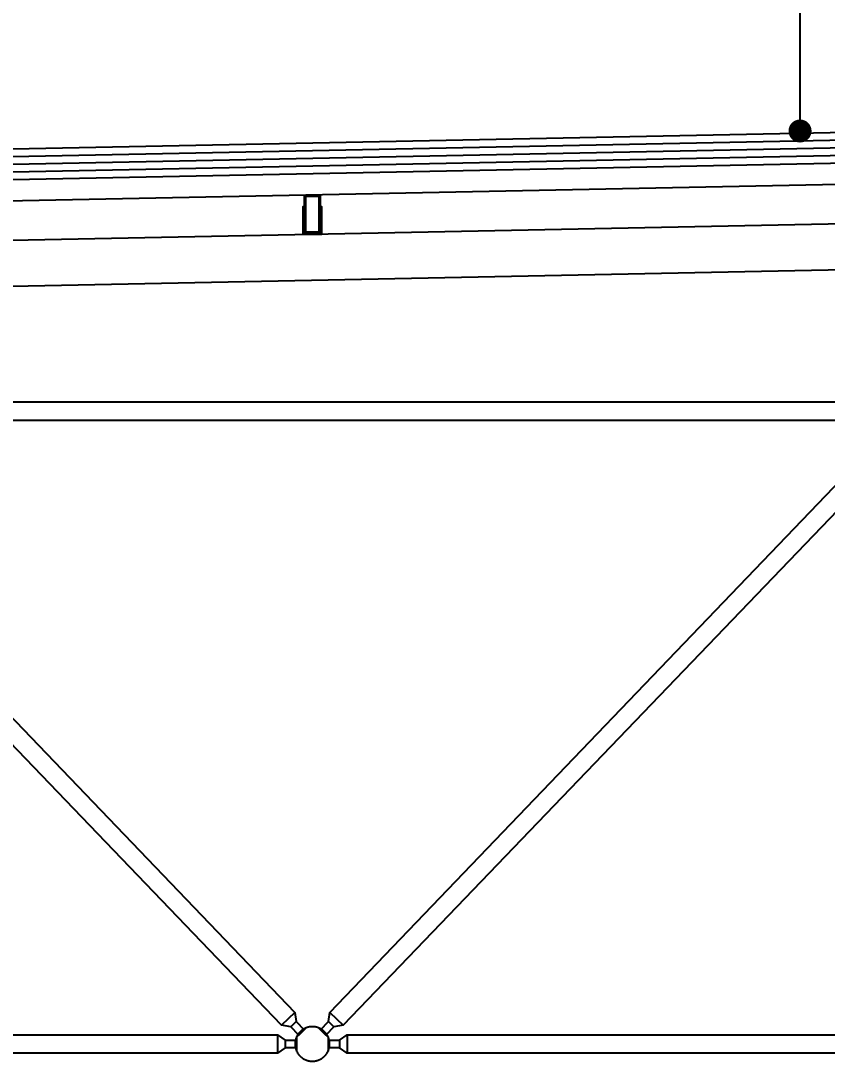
# Model space of a CAD drawing. Header units: centimetres. Extents: x 77182 to 116086, y 20619 to 33555.
# Drawn here: x 82949.7 to 83159.9, y 22553.9 to 22825.2 of the extents above; entities that cross this region are included whole.
import ezdxf
from ezdxf import colors
from ezdxf.entities.mleader import LeaderData, LeaderLine
from ezdxf.math import Vec2, Vec3

# ---------------------------------------------------------------- set-up
doc = ezdxf.new("R2010")
doc.units = ezdxf.units.CM
doc.header["$LTSCALE"] = 100
for name, color, linetype in [('A-ANNO-DIMS', 187, 'Continuous'), ('A-ELEV-01', 255, 'Continuous'), ('A-ELEV-02', 253, 'Continuous'), ('A-WALL-INSL', 249, 'Continuous'), ('A-WALL-SNWPNL', 200, 'Continuous'), ('S-STEL', 3, 'Continuous')]:
    doc.layers.add(name, color=color, linetype=linetype)
doc.styles.add('Fields_100', font='act_simplex.shx', dxfattribs={"width": 0.8, "height": 20})
doc.linetypes.add('BATTING', pattern='A,0.00254,-2.54,[134,ltypeshp.shx,S=2.54,R=0,X=-2.54,Y=0],-5.08,[134,ltypeshp.shx,S=2.54,R=180,X=2.54,Y=0],-2.54', length=10.16254)

# ---------------------------------------------------------------- blocks, each defined once
blk = doc.blocks.new('_Dot')
at = {"color": 0, "linetype": 'ByBlock', "lineweight": -2}
blk.add_line((-0.5, 0), (-1, 0), dxfattribs=at)
at = {"color": 0, "linetype": 'ByBlock', "const_width": 0.5}
blk.add_lwpolyline([(-0.25, 0, 1), (0.25, 0, 1)], format="xyb", close=True, dxfattribs=at)

msp = doc.modelspace()

# ---------------------------------------------------------------- linework, layer by layer
at = {"layer": 'A-ELEV-01'}
for points in [[(84609.04320586086, 22811.40950459917), (81834.04366994584, 22755.9089657045)], [(84450.20987256087, 22797.93030675762), (81913.36814105339, 22747.19297099707)], [(84450.20987256087, 22785.92790695018), (81913.36814105339, 22735.19057118963)]]:
    msp.add_lwpolyline(points, dxfattribs=at)
at = {"layer": 'A-ELEV-02'}
for points in [[(83023.60987286094, 22769.74252516574), (83027.80987286087, 22769.74252516582), (83027.8098728609, 22776.74252516586), (83028.109872861, 22776.74252516567), (83028.1098728609, 22769.44252516586), (83023.30987286111, 22769.44252516569), (83023.30987286099, 22776.7425251659), (83023.60987286101, 22776.74252516584)], [(82870.93683092495, 22721.14299712556), (82873.0139712294, 22718.97839828153), (82875.41970055382, 22718.5150502291), (83021.1517160068, 22566.64694988295), (83021.51550708833, 22564.22416614332), (83023.59264739275, 22562.05956729928), (83022.14958149678, 22560.67480709631), (83020.07244119231, 22562.83940594035), (83017.66671186793, 22563.30275399278), (82871.93469641494, 22715.17085433893), (82871.57090533341, 22717.59363807856), (82869.49376502896, 22719.7582369226)], [(83027.82709832895, 22562.05956729928), (83029.90423863337, 22564.22416614332), (83030.2680297149, 22566.64694988295), (83176.0000451679, 22718.5150502291), (83178.4057744923, 22718.97839828153), (83180.48291479675, 22721.14299712556), (83181.92598069282, 22719.7582369226), (83179.84884038835, 22717.59363807856), (83179.48504930684, 22715.17085433893), (83033.75303385383, 22563.30275399278), (83031.34730452942, 22562.83940594035), (83029.27016422499, 22560.67480709631)], [(83030.20987286083, 22558.40890211092), (83030.20876423945, 22558.50878385785), (83030.205398991, 22558.60951320959), (83030.19971943395, 22558.71102418817), (83030.19166994959, 22558.81324708145), (83030.18119723871, 22558.91610848684), (83030.16825058183, 22559.01953137391), (83030.15278210051, 22559.12343516677), (83030.13474701867, 22559.22773584677), (83030.11410392234, 22559.33234607593), (83030.09081501552, 22559.43717534174), (83030.06484637078, 22559.54213012308), (83030.03616817266, 22559.64711407771), (83030.00475495141, 22559.75202825087), (83029.97058580563, 22559.85677130463), (83029.93364461124, 22559.9612397676), (83029.8939202156, 22560.06532830394), (83029.85140661374, 22560.16893000087), (83029.80610310574, 22560.27193667331), (83029.75801443293, 22560.37423918434), (83029.70715089157, 22560.47572777966), (83029.65352842203, 22560.57629243444), (83029.59716867268, 22560.67582321035), (83029.53809903668, 22560.77421062066), (83029.47635266132, 22560.87134600114), (83029.41196842841, 22560.96712188419), (83029.34499090633, 22561.06143237376), (83029.27547027211, 22561.15417351837), (83029.20346220493, 22561.24524367971), (83029.12902775023, 22561.33454389389), (83029.05223315585, 22561.42197822317), (83028.97314968056, 22561.50745409496), (83028.89185337618, 22561.59088262624), (83028.80842484487, 22561.67217893062), (83028.7229489731, 22561.75126240592), (83028.63551464383, 22561.82805700028), (83028.54621442962, 22561.90249145499), (83028.45514426832, 22561.97449952218), (83028.3624031237, 22562.04402015639), (83028.26809263413, 22562.11099767849), (83028.17231675106, 22562.17538191138), (83028.07518137059, 22562.23712828678), (83027.97679396025, 22562.29619792276), (83027.87726318437, 22562.35255767211), (83027.7766985296, 22562.40618014163), (83027.67520993427, 22562.45704368299), (83027.57290742325, 22562.5051323558), (83027.46990075077, 22562.55043586381), (83027.36629905384, 22562.59294946568), (83027.26221051754, 22562.63267386132), (83027.15774205457, 22562.66961505568), (83027.05299900079, 22562.7037842015), (83026.94808482764, 22562.73519742273), (83026.84310087303, 22562.76387562086), (83026.73814609167, 22562.78984426558), (83026.63331682587, 22562.81313317244), (83026.5287065967, 22562.83377626877), (83026.42440591672, 22562.85181135058), (83026.32050212385, 22562.8672798319), (83026.21707923678, 22562.88022648877), (83026.11421783137, 22562.89069919965), (83026.0119949381, 22562.89874868404), (83025.91048395951, 22562.90442824107), (83025.80975460779, 22562.90779348952), (83025.70987286085, 22562.9089021109), (83025.60999111392, 22562.90779348952), (83025.50926176216, 22562.90442824107), (83025.4077507836, 22562.89874868404), (83025.3055278903, 22562.89069919965), (83025.20266648493, 22562.88022648877), (83025.09924359786, 22562.8672798319), (83024.99533980498, 22562.85181135058), (83024.89103912501, 22562.83377626877), (83024.78642889584, 22562.81313317244), (83024.68159963001, 22562.78984426558), (83024.57664484868, 22562.76387562086), (83024.47166089407, 22562.73519742273), (83024.36674672092, 22562.7037842015), (83024.26200366713, 22562.66961505568), (83024.15753520417, 22562.63267386132), (83024.05344666782, 22562.59294946568), (83023.94984497089, 22562.55043586381), (83023.84683829846, 22562.5051323558), (83023.74453578744, 22562.45704368299), (83023.6430471921, 22562.40618014163), (83023.54248253733, 22562.35255767211), (83023.44295176142, 22562.29619792276), (83023.34456435112, 22562.23712828678), (83023.24742897064, 22562.17538191138), (83023.15165308758, 22562.11099767849), (83023.05734259801, 22562.04402015639), (83022.9646014534, 22561.97449952218), (83022.87353129208, 22561.90249145499), (83022.78423107788, 22561.82805700028), (83022.69679674861, 22561.75126240592), (83022.6113208768, 22561.67217893062), (83022.52789234553, 22561.59088262624), (83022.44659604115, 22561.50745409496), (83022.36751256586, 22561.42197822317), (83022.29071797148, 22561.33454389389), (83022.21628351678, 22561.24524367971), (83022.1442754496, 22561.15417351837), (83022.07475481537, 22561.06143237376), (83022.00777729327, 22560.96712188419), (83021.94339306038, 22560.87134600114), (83021.88164668498, 22560.77421062066), (83021.82257704902, 22560.67582321035), (83021.76621729964, 22560.57629243444), (83021.71259483014, 22560.47572777966), (83021.66173128878, 22560.37423918434), (83021.61364261596, 22560.27193667331), (83021.56833910797, 22560.16893000087), (83021.5258255061, 22560.06532830394), (83021.48610111047, 22559.9612397676), (83021.44915991608, 22559.85677130463), (83021.4149907703, 22559.75202825087), (83021.38357754904, 22559.64711407771), (83021.35489935093, 22559.54213012308), (83021.3289307062, 22559.43717534174), (83021.30564179934, 22559.33234607593), (83021.28499870299, 22559.22773584677), (83021.2669636212, 22559.12343516677), (83021.25149513988, 22559.01953137391), (83021.238548483, 22558.91610848684), (83021.22807577212, 22558.81324708145), (83021.22002628772, 22558.71102418817), (83021.2143467307, 22558.60951320959), (83021.21098148226, 22558.50878385785), (83021.20987286087, 22558.40890211092), (83021.21098148226, 22558.30902036399), (83021.2143467307, 22558.20829101225), (83021.22002628772, 22558.10678003367), (83021.22807577212, 22558.00455714038), (83021.238548483, 22557.901695735), (83021.25149513988, 22557.79827284793), (83021.2669636212, 22557.69436905506), (83021.28499870299, 22557.59006837507), (83021.30564179934, 22557.4854581459), (83021.3289307062, 22557.3806288801), (83021.35489935093, 22557.27567409876), (83021.38357754904, 22557.17069014412), (83021.4149907703, 22557.06577597097), (83021.44915991608, 22556.96103291721), (83021.48610111047, 22556.85656445424), (83021.5258255061, 22556.7524759179), (83021.56833910797, 22556.64887422097), (83021.61364261596, 22556.54586754852), (83021.66173128878, 22556.44356503749), (83021.71259483014, 22556.34207644217), (83021.76621729964, 22556.24151178741), (83021.82257704902, 22556.1419810115), (83021.88164668498, 22556.04359360118), (83021.94339306038, 22555.9464582207), (83022.00777729327, 22555.85068233764), (83022.07475481537, 22555.75637184808), (83022.1442754496, 22555.66363070347), (83022.21628351678, 22555.57256054214), (83022.29071797148, 22555.48326032794), (83022.36751256586, 22555.39582599867), (83022.44659604115, 22555.31035012689), (83022.52789234553, 22555.2269215956), (83022.6113208768, 22555.14562529122), (83022.69679674861, 22555.06654181592), (83022.78423107788, 22554.98974722155), (83022.87353129208, 22554.91531276685), (83022.9646014534, 22554.84330469966), (83023.05734259801, 22554.77378406545), (83023.15165308758, 22554.70680654335), (83023.24742897064, 22554.64242231046), (83023.34456435112, 22554.58067593506), (83023.44295176142, 22554.52160629908), (83023.54248253733, 22554.46524654974), (83023.6430471921, 22554.41162408021), (83023.74453578744, 22554.36076053884), (83023.84683829846, 22554.31267186604), (83023.94984497089, 22554.26736835802), (83024.05344666782, 22554.22485475616), (83024.15753520417, 22554.18513036052), (83024.26200366713, 22554.14818916615), (83024.36674672092, 22554.11402002034), (83024.47166089407, 22554.0826067991), (83024.57664484868, 22554.05392860099), (83024.68159963001, 22554.02795995625), (83024.78642889584, 22554.0046710494), (83024.89103912501, 22553.98402795307), (83024.99533980498, 22553.96599287126), (83025.09924359786, 22553.95052438993), (83025.20266648493, 22553.93757773306), (83025.3055278903, 22553.92710502219), (83025.4077507836, 22553.91905553779), (83025.50926176216, 22553.91337598077), (83025.60999111392, 22553.91001073232), (83025.70987286085, 22553.90890211095), (83025.80975460779, 22553.91001073232), (83025.91048395951, 22553.91337598077), (83026.0119949381, 22553.91905553779), (83026.11421783137, 22553.92710502219), (83026.21707923678, 22553.93757773306), (83026.32050212385, 22553.95052438993), (83026.42440591672, 22553.96599287126), (83026.5287065967, 22553.98402795307), (83026.63331682587, 22554.0046710494), (83026.73814609167, 22554.02795995625), (83026.84310087303, 22554.05392860099), (83026.94808482764, 22554.0826067991), (83027.05299900079, 22554.11402002034), (83027.15774205457, 22554.14818916615), (83027.26221051754, 22554.18513036052), (83027.36629905384, 22554.22485475616), (83027.46990075077, 22554.26736835802), (83027.57290742325, 22554.31267186604), (83027.67520993427, 22554.36076053884), (83027.7766985296, 22554.41162408021), (83027.87726318437, 22554.46524654974), (83027.97679396025, 22554.52160629908), (83028.07518137059, 22554.58067593506), (83028.17231675106, 22554.64242231046), (83028.26809263413, 22554.70680654335), (83028.3624031237, 22554.77378406545), (83028.45514426832, 22554.84330469966), (83028.54621442962, 22554.91531276685), (83028.63551464383, 22554.98974722155), (83028.7229489731, 22555.06654181592), (83028.80842484487, 22555.14562529122), (83028.89185337618, 22555.2269215956), (83028.97314968056, 22555.31035012689), (83029.05223315585, 22555.39582599867), (83029.12902775023, 22555.48326032794), (83029.20346220493, 22555.57256054214), (83029.27547027211, 22555.66363070347), (83029.34499090633, 22555.75637184808), (83029.41196842841, 22555.85068233764), (83029.47635266132, 22555.9464582207), (83029.53809903668, 22556.04359360118), (83029.59716867268, 22556.1419810115), (83029.65352842203, 22556.24151178741), (83029.70715089157, 22556.34207644217), (83029.75801443293, 22556.44356503749), (83029.80610310574, 22556.54586754852), (83029.85140661374, 22556.64887422097), (83029.8939202156, 22556.7524759179), (83029.93364461124, 22556.85656445424), (83029.97058580563, 22556.96103291721), (83030.00475495141, 22557.06577597097), (83030.03616817266, 22557.17069014412), (83030.06484637078, 22557.27567409876), (83030.09081501552, 22557.3806288801), (83030.11410392234, 22557.4854581459), (83030.13474701867, 22557.59006837507), (83030.15278210051, 22557.69436905506), (83030.16825058183, 22557.79827284793), (83030.18119723871, 22557.901695735), (83030.19166994959, 22558.00455714038), (83030.19971943395, 22558.10678003367), (83030.205398991, 22558.20829101225), (83030.20876423945, 22558.30902036399)]]:
    msp.add_lwpolyline(points, close=True, dxfattribs=at)
for points in [[(83023.60987286101, 22775.44252476971), (83023.30987286103, 22775.44252476971)], [(83028.109872861, 22775.44252476981), (83027.8098728609, 22775.4425247698)], [(83023.60987286098, 22774.04252476971), (83023.30987286103, 22774.04252476971)], [(83028.10987286095, 22774.04252476982), (83027.80987286087, 22774.0425247698)], [(82871.47653956086, 22724.40890211093), (82874.47653956086, 22724.40890211093), (82876.47653956086, 22725.82390211093), (83174.94320616088, 22725.82390211093), (83176.94320616087, 22724.40890211093), (83179.94320616088, 22724.40890211093)], [(83179.94320616088, 22722.40890211093), (83176.94320616087, 22722.40890211093), (83174.94320616088, 22720.99390211094), (82876.47653956086, 22720.99390211094), (82874.47653956086, 22722.40890211093), (82871.47653956086, 22722.40890211093)], [(83021.1517160068, 22566.64694988295), (83017.66671186793, 22563.30275399278)], [(83030.2680297149, 22566.64694988295), (83033.75303385383, 22563.30275399278)], [(83021.51550708833, 22564.22416614332), (83020.07244119231, 22562.83940594035)], [(83029.90423863337, 22564.22416614332), (83031.34730452942, 22562.83940594035)], [(82713.14320626087, 22559.40890211093), (82716.14320626087, 22559.40890211093), (82718.14320626087, 22560.82390211093), (83016.60987286086, 22560.82390211093), (83018.60987286086, 22559.40890211093), (83021.60987286086, 22559.40890211093)], [(83016.60987286086, 22560.82390211093), (83016.60987286086, 22555.99390211094)], [(83024.20935870308, 22562.65136098073), (83021.5328701865, 22560.08301341485)], [(83021.60987286086, 22560.26362580994), (83021.60987286086, 22556.55417841194)], [(83027.21038701865, 22562.65136098073), (83029.88687553522, 22560.08301341485)], [(83029.80987286087, 22559.40890211093), (83032.80987286087, 22559.40890211093), (83034.80987286087, 22560.82390211093), (83333.27653946087, 22560.82390211093), (83335.27653946086, 22559.40890211093), (83338.27653946087, 22559.40890211093)], [(83029.80987286087, 22560.26362580994), (83029.80987286087, 22556.55417841194)], [(83034.80987286087, 22560.82390211093), (83034.80987286087, 22555.99390211094)], [(83021.60987286086, 22557.40890211093), (83018.60987286086, 22557.40890211093), (83016.60987286086, 22555.99390211094), (82718.14320626087, 22555.99390211094), (82716.14320626087, 22557.40890211093), (82713.14320626087, 22557.40890211093)], [(83018.60987286086, 22559.40890211093), (83018.60987286086, 22557.40890211093)], [(83338.27653946087, 22557.40890211093), (83335.27653946086, 22557.40890211093), (83333.27653946087, 22555.99390211094), (83034.80987286087, 22555.99390211094), (83032.80987286087, 22557.40890211093), (83029.80987286087, 22557.40890211093)], [(83032.80987286087, 22559.40890211093), (83032.80987286087, 22557.40890211093)]]:
    msp.add_lwpolyline(points, dxfattribs=at)
at = {"layer": 'A-WALL-INSL'}
for points in [[(84608.88323627187, 22824.90900495917), (81834.04320646086, 22769.41165621809)], [(84608.96322106638, 22820.90980473504), (81834.04320646086, 22765.41085628227)]]:
    msp.add_lwpolyline(points, dxfattribs=at)
at = {"layer": 'A-WALL-INSL', "linetype": 'BATTING', "ltscale": 0.002}
for points in [[(84608.92322866913, 22822.90940484711), (81834.0032140636, 22767.41045639434)], [(84609.00321346361, 22818.91020462298), (81834.00367754858, 22763.40966572831)]]:
    msp.add_lwpolyline(points, dxfattribs=at)
at = {"layer": 'A-WALL-SNWPNL', "ltscale": 100}
msp.add_lwpolyline([(84609.04320586086, 22816.91060451092), (81834.04366994584, 22761.41006561624)], dxfattribs=at)
at = {"layer": 'S-STEL'}
for points in [[(83027.70987286085, 22769.74252516582), (83023.70987286087, 22769.74252516582), (83023.70987286087, 22779.74252516582), (83027.70987286085, 22779.74252516582)], [(83027.40987286085, 22770.04252516583), (83024.00987286086, 22770.04252516583), (83024.00987286086, 22779.44252516582), (83027.40987286085, 22779.44252516582)]]:
    msp.add_lwpolyline(points, close=True, dxfattribs=at)

# ---------------------------------------------------------------- leaders
at = {"layer": 'A-ANNO-DIMS'}
ml = msp.add_multileader_mtext('Standard', dxfattribs=at)
ml.set_content('PVC MEMBRAN + \\PPIR SANDWICH ÇATI PANELİ 8cm', color=50, style='Fields_100')
ml.set_leader_properties(color=256)
ml.set_arrow_properties(name='DOT')
ml.build(insert=Vec2(0, 0))
ml.multileader.update_dxf_attribs({"dogleg_length": 10, "arrow_head_size": 6})
ctx = ml.context
ctx.base_point, ctx.char_height, ctx.arrow_head_size, ctx.landing_gap_size, ctx.plane_origin = Vec3(82731.73061695414, 22942.89435477992), 20, 6, 10, Vec3(109607.448315298, 22898.15558034375)
ctx.text_align_type = 2
notes = []
notes.append((ctx, [(0, (1, 1, 0), (83152.8174746167, 22942.89435477992), (-1, 0), 10, [(0, [(83152.8174746167, 22796.42766464752)], 0, [])])]))
ctx.mtext.insert, ctx.mtext.alignment, ctx.mtext.flow_direction = Vec3(83132.8174746167, 22954.79911668468), 3, 5
for ctx, leaders in notes:
    for number, flags, end, landing, length, lines in leaders:
        leader = LeaderData()
        leader.index, (leader.has_last_leader_line, leader.has_dogleg_vector, leader.attachment_direction) = number, flags
        leader.last_leader_point, leader.dogleg_vector, leader.dogleg_length = Vec3(end), Vec3(landing), length
        for number, points, colour, breaks in lines:
            line = LeaderLine()
            line.index, line.vertices, line.color, line.breaks = number, Vec3.list(points), colors.encode_raw_color(colour), breaks
            leader.lines.append(line)
        ctx.leaders.append(leader)

doc.saveas('drawing.dxf')
